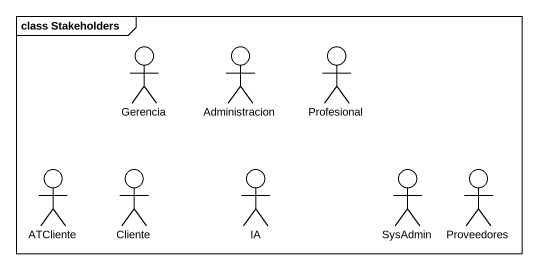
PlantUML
@startuml
mainframe class Stakeholders
actor Gerencia
actor Administracion
actor Profesional
actor ATCliente
actor Cliente
actor IA
actor SysAdmin
actor Proveedores
@enduml
